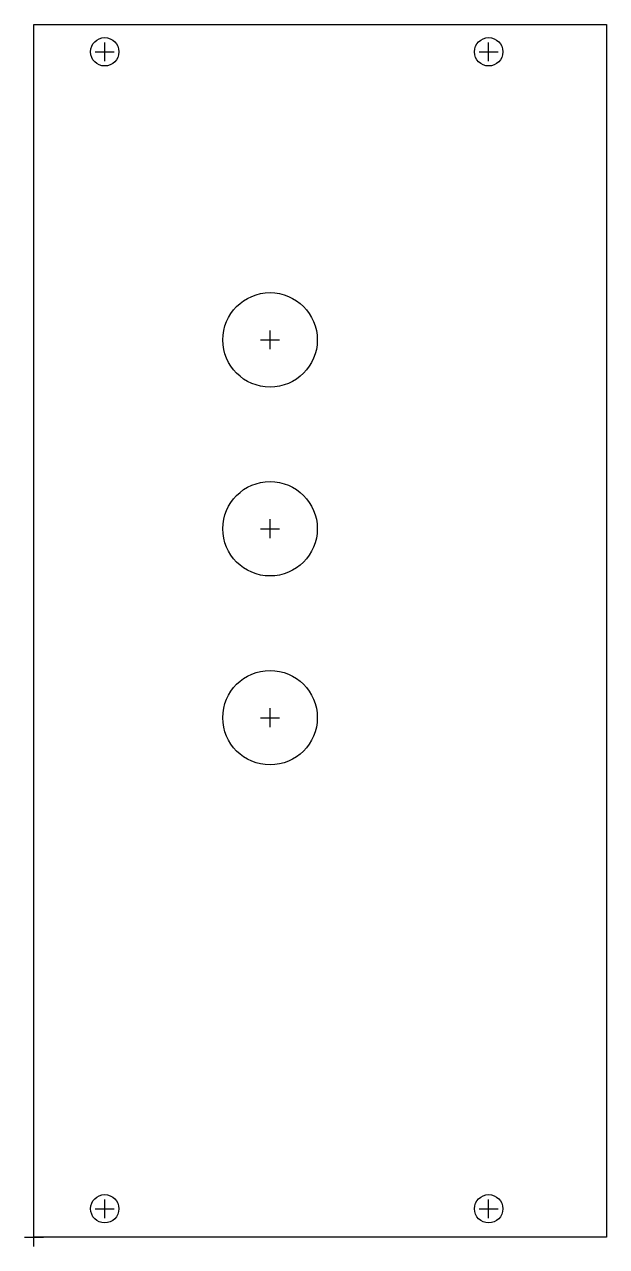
# Model space of a CAD drawing. Header units: millimetres. Extents: x -1 to 61, y -1 to 128.
import ezdxf

# ---------------------------------------------------------------- set-up
doc = ezdxf.new("R2010")
doc.units = ezdxf.units.MM
doc.layers.add('Contour', color=7, linetype='CONTINUOUS')
doc.layers.add('Reference_points', color=1, linetype='CONTINUOUS')

msp = doc.modelspace()

# ---------------------------------------------------------------- linework, layer by layer
at = {"layer": 'Contour', "color": 7, "linetype": 'CONTINUOUS'}
for p, q in [((0, 0), (0, 128.4)), ((0, 128.4), (60.62, 128.4)), ((60.62, 128.4), (60.62, 0)), ((60.62, 0), (0, 0))]:
    msp.add_line(p, q, dxfattribs=at)
for centre, radius in [((7.5, 125.5), 1.5), ((48.14, 125.5), 1.5), ((25, 95), 5), ((25, 75), 5), ((25, 55), 5), ((7.5, 3), 1.5), ((48.14, 3), 1.5)]:
    msp.add_circle(centre, radius, dxfattribs=at)
at = {"layer": 'Reference_points', "color": 1, "linetype": 'CONTINUOUS'}
for p, q in [((7.5, 124.5), (7.5, 126.5)), ((48.14, 124.5), (48.14, 126.5)), ((6.5, 125.5), (8.5, 125.5)), ((47.14, 125.5), (49.14, 125.5)), ((25, 94), (25, 96)), ((24, 95), (26, 95)), ((25, 74), (25, 76)), ((25, 74), (25, 76)), ((24, 75), (26, 75)), ((24, 75), (26, 75)), ((25, 54), (25, 56)), ((24, 55), (26, 55)), ((7.5, 2), (7.5, 4)), ((48.14, 2), (48.14, 4)), ((6.5, 3), (8.5, 3)), ((47.14, 3), (49.14, 3)), ((-1, 0), (1, 0)), ((0, -1), (0, 1))]:
    msp.add_line(p, q, dxfattribs=at)

doc.saveas('drawing.dxf')
